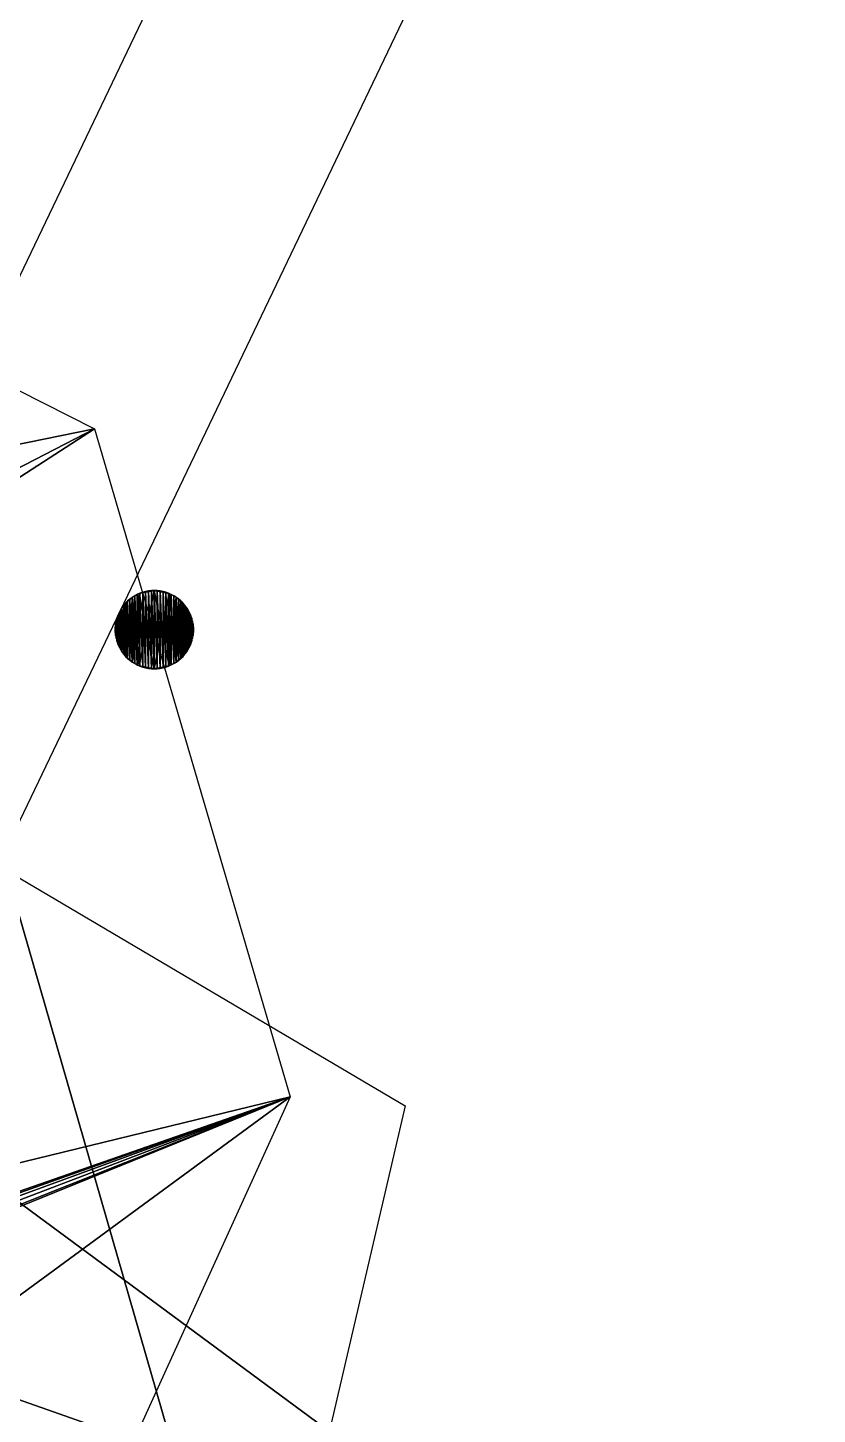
# Model space of a CAD drawing. Extents: x -1989 to 1557, y -2316 to 1157.
# Drawn here: x 246.5 to 296.9, y -1628 to -1539.5 of the extents above; entities that cross this region are included whole.
import ezdxf

# ---------------------------------------------------------------- set-up
doc = ezdxf.new("R2010")
doc.units = 0
doc.layers.get('0').update_dxf_attribs({"color": 13, "linetype": 'CONTINUOUS'})
doc.layers.add('COLUMN', color=5, linetype='CONTINUOUS')
doc.layers.add('SITE', color=250, linetype='CONTINUOUS')

# ---------------------------------------------------------------- blocks, each defined once
blk = doc.blocks.new('GROUP_66')
blk.add_polyline3d([(81.21, -81.21, -25.99), (56.77, -97.53, -31.21), (45.43, -148.78, -47.61), (32.85, -187.66, -60.05), (57.14, -218.94, -70.06), (96.09, -239.18, -76.54), (91.06, -293.93, -94.06), (124.01, -320.51, -102.56), (85.73, -361.78, -115.77), (25.83, -362.11, -115.88), (-37.99, -307.66, -98.45), (-19.87, -238.41, -76.29), (-26.15, -181.31, -58.02), (-50.26, -160.1, -51.23), (-84.36, -136.53, -43.69), (-69.09, -91.9, -29.41), (-72.34, -72.34, -23.15)])
mesh = blk.add_polyface()
corners = [(-11.59, -11.59, -3.71), (-69.09, -91.9, -29.41), (-72.34, -72.34, -23.15), (-50.26, -160.1, -51.23), (-26.15, -181.31, -58.02), (-19.87, -238.41, -76.29), (-84.36, -136.53, -43.69), (25.83, -362.11, -115.88), (-37.99, -307.66, -98.45), (-9.1, -14.6, -4.67), (-3.9, -13.73, -4.39), (0.93, -12.79, -4.09), (3.99, -8.35, -2.67), (5.71, -5.71, -1.83), (32.85, -187.66, -60.05), (56.77, -97.53, -31.21), (81.21, -81.21, -25.99), (45.43, -148.78, -47.61), (85.73, -361.78, -115.77), (57.14, -218.94, -70.06), (91.06, -293.93, -94.06), (96.09, -239.18, -76.54), (124.01, -320.51, -102.56)]
mesh.append_faces([[corners[k] for k in face] for face in [(0, 1, 2), (5, 7, 8), (15, 13, 16), (14, 15, 17), (20, 19, 21)]], dxfattribs={"vtx0": -1})
mesh.append_faces([[corners[k] for k in face] for face in [(3, 0, 4), (4, 0, 5)]], dxfattribs={"vtx0": -1, "vtx1": -1})
mesh.append_faces([[corners[k] for k in face] for face in [(1, 0, 3), (7, 5, 0), (7, 13, 14), (14, 13, 15), (18, 19, 20)]], dxfattribs={"vtx0": -1, "vtx1": -1, "vtx2": -1})
mesh.append_faces([[corners[k] for k in face] for face in [(7, 0, 9), (7, 9, 10), (7, 10, 11), (7, 11, 12), (7, 12, 13), (14, 18, 7), (18, 14, 19)]], dxfattribs={"vtx0": -1, "vtx2": -1})
mesh.append_faces([[corners[k] for k in face] for face in [(22, 18, 20)]], dxfattribs={"vtx1": -1})
mesh.append_faces([[corners[k] for k in face] for face in [(3, 6, 1)]], dxfattribs={"vtx2": -1})
blk = doc.blocks.new('GROUP_69')
mesh = blk.add_polyface()
corners = [(91.17, -91.17, -29.17), (42.59, -300.27, -96.09), (0, 0), (66.33, -275.29, -88.09), (95.34, -130.24, -41.68), (117.25, -276.6, -88.51), (122.31, -193.37, -61.88), (143.9, -238, -76.16), (-38.15, -76.92, -24.61), (-67.73, -67.73, -21.67), (-26.11, -128.84, -41.23), (-1.75, -353.81, -113.22), (47.07, -346.07, -110.74), (-48.27, -243.75, -78), (-51.08, -158.61, -50.76), (-41.11, -337.06, -107.86), (-58.28, -300.16, -96.05)]
mesh.append_faces([[corners[k] for k in face] for face in [(5, 6, 7), (2, 8, 9), (10, 13, 14)]], dxfattribs={"vtx0": -1})
mesh.append_faces([[corners[k] for k in face] for face in [(0, 1, 2), (1, 0, 3), (3, 4, 5), (8, 2, 10), (11, 2, 12), (12, 2, 1), (15, 10, 11)]], dxfattribs={"vtx0": -1, "vtx1": -1})
mesh.append_faces([[corners[k] for k in face] for face in [(10, 2, 11), (13, 10, 15)]], dxfattribs={"vtx0": -1, "vtx1": -1, "vtx2": -1})
mesh.append_faces([[corners[k] for k in face] for face in [(3, 0, 4), (5, 4, 6)]], dxfattribs={"vtx0": -1, "vtx2": -1})
mesh.append_faces([[corners[k] for k in face] for face in [(15, 16, 13)]], dxfattribs={"vtx2": -1})
blk = doc.blocks.new('GROUP_70')
blk.add_polyline3d([(97.56, -381, -121.92), (126.57, -350.48, -112.15), (153.63, -302.51, -96.8), (176.49, -296.86, -95), (187.91, -251.49, -80.48), (228.14, -228.14, -73)])
mesh = blk.add_polyface()
corners = [(6.49, -6.49, -2.08), (6.43, -65.93, -21.1), (5.06, -13.46, -4.31), (7.96, -53, -16.96), (12.88, -39.72, -12.71), (228.14, -228.14, -73), (24.58, -68.2, -21.82), (28.88, -79.76, -25.52), (36.96, -149.91, -47.97), (82.84, -187.13, -59.88), (148.29, -251.87, -80.6), (87.25, -273.02, -87.37), (97.56, -381, -121.92), (126.57, -350.48, -112.15), (150.06, -252.44, -80.78), (157.79, -254.94, -81.58), (187.91, -251.49, -80.48), (176.49, -296.86, -95), (153.63, -302.51, -96.8), (148.51, -251.99, -80.64), (149.17, -253, -80.96), (157.24, -260.09, -83.23), (72.61, -338.92, -108.45), (57.61, -307.2, -98.3), (73.88, -338.16, -108.21), (74.48, -339.86, -108.76), (51.08, -381, -121.92), (3.43, -340.96, -109.11), (69.87, -232.38, -74.36), (-13.77, -13.77, -4.41), (-112.68, -145.74, -46.64), (-119.49, -119.49, -38.24), (-73.43, -117.26, -37.52), (-30.19, -116.53, -37.29), (-13.23, -14.63, -4.68), (-7.28, -17.84, -5.71), (-4.16, -19.45, -6.22), (1.92, -15.58, -4.98), (14.42, -72.14, -23.08)]
mesh.append_faces([[corners[k] for k in face] for face in [(23, 26, 27), (29, 30, 31)]], dxfattribs={"vtx0": -1})
mesh.append_faces([[corners[k] for k in face] for face in [(0, 1, 2), (1, 0, 3), (3, 0, 4), (4, 5, 6), (6, 5, 7), (8, 5, 9), (12, 10, 13), (10, 5, 14), (14, 5, 15), (18, 21, 17), (11, 22, 23), (22, 11, 24), (24, 11, 25), (26, 22, 12), (30, 29, 32), (32, 29, 33), (33, 29, 8)]], dxfattribs={"vtx0": -1, "vtx1": -1})
mesh.append_faces([[corners[k] for k in face] for face in [(7, 5, 8), (9, 5, 10), (9, 10, 11), (11, 10, 12), (26, 23, 22), (12, 25, 11), (8, 34, 1)]], dxfattribs={"vtx0": -1, "vtx1": -1, "vtx2": -1})
mesh.append_faces([[corners[k] for k in face] for face in [(4, 0, 5), (15, 5, 16), (15, 16, 17), (10, 18, 13), (18, 10, 19), (18, 19, 20), (18, 20, 21), (17, 21, 15), (12, 22, 25), (8, 29, 34), (1, 34, 35), (1, 35, 36), (1, 36, 37), (1, 37, 2), (8, 1, 38), (8, 38, 7)]], dxfattribs={"vtx0": -1, "vtx2": -1})
mesh.append_faces([[corners[k] for k in face] for face in [(11, 28, 9)]], dxfattribs={"vtx2": -1})
blk = doc.blocks.new('GROUP_71')
mesh = blk.add_polyface()
corners = [(156.71, 156.71, -50.15), (6.15, 6.14, -1.97), (6.15, 6.15, -1.97), (17.3, 4.66, -5.54), (18.21, 3.5, -5.83), (24.75, -5.35, -7.92), (337.38, 57.24, -107.96), (295.05, 16.27, -94.42), (287.44, 100.57, -91.98), (18.77, -16.86, -6.01), (175.93, -175.93, -56.3), (17.65, -17.65, -5.65), (19.96, -15.99, -6.39), (24.23, -6.58, -7.75), (173.98, -74.81, -55.67), (195.79, -158.37, -62.65), (232.21, 158.62, -74.31), (259.9, -83.12, -83.17), (240.72, 116.55, -77.03), (275.99, -131.39, -88.32), (318.12, -203.49, -101.8), (363.39, -58.03, -116.28), (327.63, -231.06, -104.84), (349.39, -125.99, -111.81), (371.92, -224.39, -119.01)]
mesh.append_faces([[corners[k] for k in face] for face in [(0, 1, 2), (9, 10, 11), (10, 14, 15)]], dxfattribs={"vtx0": -1})
mesh.append_faces([[corners[k] for k in face] for face in [(1, 0, 3), (3, 0, 4), (4, 0, 5), (16, 14, 0), (14, 16, 17), (17, 8, 19), (19, 7, 20), (20, 21, 22)]], dxfattribs={"vtx0": -1, "vtx1": -1})
mesh.append_faces([[corners[k] for k in face] for face in [(10, 5, 0), (10, 0, 14), (19, 8, 7)]], dxfattribs={"vtx0": -1, "vtx1": -1, "vtx2": -1})
mesh.append_faces([[corners[k] for k in face] for face in [(10, 9, 12), (10, 12, 13), (10, 13, 5), (17, 16, 18), (17, 18, 8), (20, 7, 21), (22, 21, 23)]], dxfattribs={"vtx0": -1, "vtx2": -1})
mesh.append_faces([[corners[k] for k in face] for face in [(6, 7, 8), (24, 22, 23)]], dxfattribs={"vtx1": -1})
blk = doc.blocks.new('GROUP_62')
blk.add_polyline3d([(242.22, -242.22, -77.51), (234.89, -281.44, -90.06), (179.17, -288.17, -92.21), (120.18, -206.34, -66.03), (119.05, -176.34, -56.43), (52.96, -138.15, -44.21), (17.58, -60.84, -19.47), (-31.33, -69.66, -22.29), (-61.26, -61.26, -19.6)])
mesh = blk.add_polyface()
corners = [(-0.8, -0.8, -0.26), (-31.33, -69.66, -22.29), (-61.26, -61.26, -19.6), (17.58, -60.84, -19.47), (2.8, -4.47, -1.43), (3.07, -5.02, -1.61), (5.66, -5.66, -1.81), (111.33, -111.33, -35.62), (52.96, -138.15, -44.21), (111.28, -118.68, -37.98), (111.34, -118.62, -37.96), (111.84, -114.85, -36.75), (119.05, -176.34, -56.43), (117.17, -117.17, -37.49), (242.22, -242.22, -77.51), (120.18, -206.34, -66.03), (179.17, -288.17, -92.21), (234.89, -281.44, -90.06)]
mesh.append_faces([[corners[k] for k in face] for face in [(0, 1, 2), (10, 7, 11), (16, 14, 17)]], dxfattribs={"vtx0": -1})
mesh.append_faces([[corners[k] for k in face] for face in [(1, 0, 3), (3, 7, 8), (9, 7, 10), (12, 14, 15), (15, 14, 16)]], dxfattribs={"vtx0": -1, "vtx1": -1})
mesh.append_faces([[corners[k] for k in face] for face in [(8, 7, 9)]], dxfattribs={"vtx0": -1, "vtx1": -1, "vtx2": -1})
mesh.append_faces([[corners[k] for k in face] for face in [(3, 0, 4), (3, 4, 5), (3, 5, 6), (3, 6, 7), (9, 12, 8), (12, 9, 13), (12, 13, 14)]], dxfattribs={"vtx0": -1, "vtx2": -1})
blk = doc.blocks.new('GROUP_76')
at = {"color": 251}
for name, p, xscale, yscale, zscale, rotation in [('GROUP_66', (305.88, 305.7, 234.46), 1.000807358385662, 1.000807358385662, 1.000807358385662, 106), ('GROUP_62', (311.93, 305.08, 367.11), 1.000882994300637, 1.000882994300637, 1.000882994300637, 70)]:
    blk.add_blockref(name, p, dxfattribs=dict(at, xscale=xscale, yscale=yscale, zscale=zscale, rotation=rotation))
at = {"color": 55, "xscale": 1.00054936026497, "yscale": 1.00054936026497, "zscale": 1.00054936026497, "rotation": 83.00000000000001}
blk.add_blockref('GROUP_70', (304.36, 305.86, 201.3), dxfattribs=at)
at = {"color": 251, "rotation": 93.00000000000001}
blk.add_blockref('GROUP_69', (302.85, 306.01, 168.13), dxfattribs=at)
at = {"color": 55, "rotation": 349}
blk.add_blockref('GROUP_71', (301.33, 306.17, 134.97), dxfattribs=at)
blk = doc.blocks.new('GROUP_87')
at = {"zscale": 0.69}
blk.add_blockref('GROUP_76', (0, 0, 393.05), dxfattribs=at)
blk = doc.blocks.new('COMPONENT_22')
blk.add_blockref('GROUP_87', (-304.38, -304.58))
blk = doc.blocks.new('GROUP_1')
at = {"color": 7}
for p, q in [((394.521, 740.709, 190), (395.477, 740.899, 190)), ((394.521, 740.709), (395.477, 740.899)), ((394.521, 740.709, 190), (395.477, 740.899)), ((394.921, 740.837), (394.74, 740.788)), ((395.105, 740.871), (394.921, 740.837)), ((395.29, 740.892), (395.105, 740.871)), ((395.477, 740.899), (395.29, 740.892)), ((395.477, 740.899), (395.477, 740.899, 190)), ((395.477, 740.899, 190), (396.434, 740.709)), ((395.477, 740.899, 190), (396.434, 740.709, 190)), ((395.477, 740.899), (396.434, 740.709)), ((395.664, 740.892), (395.477, 740.899)), ((395.85, 740.871), (395.664, 740.892)), ((396.034, 740.837), (395.85, 740.871)), ((396.214, 740.788), (396.034, 740.837)), ((393.398, 739.788, 190), (393.709, 740.167, 190)), ((393.398, 739.788, 190), (393.709, 740.167)), ((393.398, 739.788), (393.709, 740.167)), ((393.523, 739.958), (393.412, 739.807)), ((393.645, 740.1), (393.523, 739.958)), ((393.777, 740.232), (393.645, 740.1)), ((393.709, 740.167, 190), (394.088, 740.478, 190)), ((393.709, 740.167), (394.088, 740.478)), ((393.709, 740.167, 190), (394.088, 740.478)), ((393.709, 740.167), (393.709, 740.167, 190)), ((393.918, 740.354), (393.777, 740.232)), ((394.069, 740.465), (393.918, 740.354)), ((394.227, 740.564), (394.069, 740.465)), ((394.088, 740.478, 190), (394.521, 740.709, 190)), ((394.088, 740.478), (394.521, 740.709)), ((394.088, 740.478, 190), (394.521, 740.709)), ((394.088, 740.478), (394.088, 740.478, 190)), ((394.392, 740.652), (394.227, 740.564)), ((394.564, 740.726), (394.392, 740.652)), ((394.521, 740.709), (394.521, 740.709, 190)), ((394.74, 740.788), (394.564, 740.726)), ((396.391, 740.726), (396.214, 740.788)), ((396.562, 740.652), (396.391, 740.726)), ((396.434, 740.709, 190), (396.866, 740.478, 190)), ((396.434, 740.709), (396.866, 740.478)), ((396.434, 740.709), (396.434, 740.709, 190)), ((396.434, 740.709, 190), (396.866, 740.478)), ((396.727, 740.564), (396.562, 740.652)), ((396.885, 740.465), (396.727, 740.564)), ((396.866, 740.478, 190), (397.245, 740.167)), ((396.866, 740.478, 190), (397.245, 740.167, 190)), ((396.866, 740.478), (397.245, 740.167)), ((396.866, 740.478), (396.866, 740.478, 190)), ((397.036, 740.354), (396.885, 740.465)), ((397.178, 740.232), (397.036, 740.354)), ((397.31, 740.1), (397.178, 740.232)), ((397.245, 740.167), (397.245, 740.167, 190)), ((397.245, 740.167, 190), (397.556, 739.788)), ((397.245, 740.167, 190), (397.556, 739.788, 190)), ((397.245, 740.167), (397.556, 739.788)), ((397.432, 739.958), (397.31, 740.1)), ((397.543, 739.807), (397.432, 739.958)), ((392.977, 738.399, 190), (393.167, 739.356)), ((392.977, 738.399, 190), (393.167, 739.356, 190)), ((392.977, 738.399), (393.167, 739.356)), ((393.088, 739.136), (393.04, 738.956)), ((393.15, 739.313), (393.088, 739.136)), ((393.225, 739.484), (393.15, 739.313)), ((393.167, 739.356, 190), (393.398, 739.788, 190)), ((393.167, 739.356, 190), (393.398, 739.788)), ((393.167, 739.356), (393.398, 739.788)), ((393.167, 739.356), (393.167, 739.356, 190)), ((393.312, 739.649), (393.225, 739.484)), ((393.412, 739.807), (393.312, 739.649)), ((393.398, 739.788), (393.398, 739.788, 190)), ((397.642, 739.649), (397.543, 739.807)), ((397.556, 739.788), (397.556, 739.788, 190)), ((397.556, 739.788, 190), (397.787, 739.356)), ((397.556, 739.788, 190), (397.787, 739.356, 190)), ((397.556, 739.788), (397.787, 739.356)), ((397.73, 739.484), (397.642, 739.649)), ((397.804, 739.313), (397.73, 739.484)), ((397.787, 739.356), (397.787, 739.356, 190)), ((397.787, 739.356, 190), (397.977, 738.399)), ((397.787, 739.356, 190), (397.977, 738.399, 190)), ((397.787, 739.356), (397.977, 738.399)), ((397.866, 739.136), (397.804, 739.313)), ((397.914, 738.956), (397.866, 739.136)), ((392.984, 738.586), (392.977, 738.399)), ((392.977, 738.399), (392.977, 738.399, 190)), ((393.167, 737.443, 190), (392.977, 738.399, 190)), ((393.167, 737.443, 190), (392.977, 738.399)), ((392.977, 738.399), (392.984, 738.212)), ((393.167, 737.443), (392.977, 738.399)), ((393.005, 738.772), (392.984, 738.586)), ((392.984, 738.212), (393.005, 738.027)), ((393.04, 738.956), (393.005, 738.772)), ((397.977, 738.399, 190), (397.787, 737.443, 190)), ((397.977, 738.399), (397.787, 737.443)), ((397.977, 738.399, 190), (397.787, 737.443)), ((397.949, 738.772), (397.914, 738.956)), ((397.97, 738.586), (397.949, 738.772)), ((397.949, 738.027), (397.97, 738.212)), ((397.977, 738.399), (397.97, 738.586)), ((397.97, 738.212), (397.977, 738.399)), ((397.977, 738.399), (397.977, 738.399, 190)), ((393.005, 738.027), (393.04, 737.843)), ((393.04, 737.843), (393.088, 737.662)), ((393.088, 737.662), (393.15, 737.486)), ((393.15, 737.486), (393.225, 737.315)), ((393.398, 737.01, 190), (393.167, 737.443, 190)), ((393.398, 737.01, 190), (393.167, 737.443)), ((393.167, 737.443), (393.167, 737.443, 190)), ((393.398, 737.01), (393.167, 737.443)), ((393.225, 737.315), (393.312, 737.149)), ((397.787, 737.443, 190), (397.556, 737.01, 190)), ((397.787, 737.443, 190), (397.556, 737.01)), ((397.787, 737.443), (397.556, 737.01)), ((397.642, 737.149), (397.73, 737.315)), ((397.73, 737.315), (397.804, 737.486)), ((397.787, 737.443), (397.787, 737.443, 190)), ((397.804, 737.486), (397.866, 737.662)), ((397.866, 737.662), (397.914, 737.843)), ((397.914, 737.843), (397.949, 738.027)), ((393.312, 737.149), (393.412, 736.991)), ((393.709, 736.631, 190), (393.398, 737.01, 190)), ((393.709, 736.631, 190), (393.398, 737.01)), ((393.398, 737.01), (393.398, 737.01, 190)), ((393.709, 736.631), (393.398, 737.01)), ((393.412, 736.991), (393.523, 736.84)), ((393.523, 736.84), (393.645, 736.699)), ((393.645, 736.699), (393.777, 736.567)), ((394.088, 736.321, 190), (393.709, 736.631, 190)), ((393.709, 736.631), (393.709, 736.631, 190)), ((394.088, 736.321, 190), (393.709, 736.631)), ((394.088, 736.321), (393.709, 736.631)), ((393.777, 736.567), (393.918, 736.445)), ((393.918, 736.445), (394.069, 736.334)), ((397.245, 736.631, 190), (396.866, 736.321, 190)), ((397.245, 736.631, 190), (396.866, 736.321)), ((397.245, 736.631), (396.866, 736.321)), ((396.885, 736.334), (397.036, 736.445)), ((397.036, 736.445), (397.178, 736.567)), ((397.178, 736.567), (397.31, 736.699)), ((397.556, 737.01, 190), (397.245, 736.631, 190)), ((397.556, 737.01, 190), (397.245, 736.631)), ((397.556, 737.01), (397.245, 736.631)), ((397.245, 736.631), (397.245, 736.631, 190)), ((397.31, 736.699), (397.432, 736.84)), ((397.432, 736.84), (397.543, 736.991)), ((397.543, 736.991), (397.642, 737.149)), ((397.556, 737.01), (397.556, 737.01, 190)), ((394.069, 736.334), (394.227, 736.234)), ((394.521, 736.089, 190), (394.088, 736.321, 190)), ((394.521, 736.089, 190), (394.088, 736.321)), ((394.088, 736.321), (394.088, 736.321, 190)), ((394.521, 736.089), (394.088, 736.321)), ((394.227, 736.234), (394.392, 736.147)), ((394.392, 736.147), (394.564, 736.072)), ((395.477, 735.899, 190), (394.521, 736.089, 190)), ((395.477, 735.899, 190), (394.521, 736.089)), ((394.521, 736.089), (394.521, 736.089, 190)), ((395.477, 735.899), (394.521, 736.089)), ((394.564, 736.072), (394.74, 736.01)), ((394.74, 736.01), (394.921, 735.962)), ((394.921, 735.962), (395.105, 735.927)), ((395.105, 735.927), (395.29, 735.906)), ((395.29, 735.906), (395.477, 735.899)), ((396.434, 736.089, 190), (395.477, 735.899, 190)), ((396.434, 736.089, 190), (395.477, 735.899)), ((396.434, 736.089), (395.477, 735.899)), ((395.477, 735.899), (395.664, 735.906)), ((395.477, 735.899), (395.477, 735.899, 190)), ((395.664, 735.906), (395.85, 735.927)), ((395.85, 735.927), (396.034, 735.962)), ((396.034, 735.962), (396.214, 736.01)), ((396.214, 736.01), (396.391, 736.072)), ((396.391, 736.072), (396.562, 736.147)), ((396.866, 736.321, 190), (396.434, 736.089, 190)), ((396.866, 736.321, 190), (396.434, 736.089)), ((396.866, 736.321), (396.434, 736.089)), ((396.434, 736.089), (396.434, 736.089, 190)), ((396.562, 736.147), (396.727, 736.234)), ((396.727, 736.234), (396.885, 736.334)), ((396.866, 736.321), (396.866, 736.321, 190))]:
    blk.add_line(p, q, dxfattribs=at)
at = {"layer": 'COLUMN', "color": 7}
blk.add_polyline3d([(397.977, 738.399, 0), (397.899, 739.021, 0), (397.668, 739.604, 0), (397.3, 740.111, 0), (396.817, 740.51, 0), (396.25, 740.777, 0), (395.634, 740.894, 0), (395.009, 740.855, 0), (394.413, 740.661, 0), (393.884, 740.326, 0), (393.455, 739.869, 0), (393.153, 739.32, 0), (392.997, 738.713, 0), (392.997, 738.086, 0), (393.153, 737.479, 0), (393.455, 736.93, 0), (393.884, 736.473, 0), (394.413, 736.137, 0), (395.009, 735.944, 0), (395.634, 735.904, 0), (396.25, 736.022, 0), (396.817, 736.288, 0), (397.3, 736.688, 0), (397.668, 737.195, 0), (397.899, 737.778, 0), (397.977, 738.399, 0)], close=True, dxfattribs=at)
at = {"layer": 'SITE', "color": 7}
for points in [[(1683.975, 3473.09, 0), (36.014, 27.353, 0)], [(1697.507, 3466.618, 0), (49.546, 20.881, 0)]]:
    blk.add_polyline3d(points, dxfattribs=at)
at = {"layer": 'COLUMN', "color": 7}
mesh = blk.add_polyface(dxfattribs=at)
corners = [(393.167, 739.356), (393.167, 737.443), (392.977, 738.399), (393.398, 739.788), (393.398, 737.01), (393.709, 740.167), (393.709, 736.631), (394.088, 740.478), (394.088, 736.321), (394.521, 740.709), (394.521, 736.089), (395.477, 740.899), (395.477, 735.899), (396.434, 740.709), (396.434, 736.089), (396.866, 740.478), (396.866, 736.321), (397.245, 740.167), (397.245, 736.631), (397.556, 739.788), (397.556, 737.01), (397.787, 739.356), (397.787, 737.443), (397.977, 738.399)]
mesh.append_faces([[corners[k] for k in face] for face in [(0, 1, 2), (22, 21, 23)]], dxfattribs={"vtx0": -1, "color": 7})
mesh.append_faces([[corners[k] for k in face] for face in [(1, 3, 4), (4, 5, 6), (6, 7, 8), (8, 9, 10), (10, 11, 12), (12, 13, 14), (14, 15, 16), (16, 17, 18), (18, 19, 20), (20, 21, 22)]], dxfattribs={"vtx0": -1, "vtx1": -1, "color": 7})
mesh.append_faces([[corners[k] for k in face] for face in [(1, 0, 3), (4, 3, 5), (6, 5, 7), (8, 7, 9), (10, 9, 11), (12, 11, 13), (14, 13, 15), (16, 15, 17), (18, 17, 19), (20, 19, 21)]], dxfattribs={"vtx0": -1, "vtx2": -1, "color": 7})
mesh = blk.add_polyface(dxfattribs=at)
corners = [(393.167, 737.443, 190), (393.167, 739.356, 190), (392.977, 738.399, 190), (393.398, 737.01, 190), (393.398, 739.788, 190), (393.709, 736.631, 190), (393.709, 740.167, 190), (394.088, 736.321, 190), (394.088, 740.478, 190), (394.521, 736.089, 190), (394.521, 740.709, 190), (395.477, 735.899, 190), (395.477, 740.899, 190), (396.434, 736.089, 190), (396.434, 740.709, 190), (396.866, 736.321, 190), (396.866, 740.478, 190), (397.245, 736.631, 190), (397.245, 740.167, 190), (397.556, 737.01, 190), (397.556, 739.788, 190), (397.787, 737.443, 190), (397.787, 739.356, 190), (397.977, 738.399, 190)]
mesh.append_faces([[corners[k] for k in face] for face in [(0, 1, 2), (22, 21, 23)]], dxfattribs={"vtx0": -1, "color": 7})
mesh.append_faces([[corners[k] for k in face] for face in [(1, 3, 4), (4, 5, 6), (6, 7, 8), (8, 9, 10), (10, 11, 12), (12, 13, 14), (14, 15, 16), (16, 17, 18), (18, 19, 20), (20, 21, 22)]], dxfattribs={"vtx0": -1, "vtx1": -1, "color": 7})
mesh.append_faces([[corners[k] for k in face] for face in [(1, 0, 3), (4, 3, 5), (6, 5, 7), (8, 7, 9), (10, 9, 11), (12, 11, 13), (14, 13, 15), (16, 15, 17), (18, 17, 19), (20, 19, 21)]], dxfattribs={"vtx0": -1, "vtx2": -1, "color": 7})
mesh = blk.add_polyface(dxfattribs=at)
corners = [(392.984, 738.212), (392.984, 738.586), (392.977, 738.399), (393.005, 738.027), (393.005, 738.772), (393.04, 737.843), (393.04, 738.956), (393.088, 737.662), (393.088, 739.136), (393.15, 737.486), (393.15, 739.313), (393.225, 737.315), (393.225, 739.484), (393.312, 737.149), (393.312, 739.649), (393.412, 736.991), (393.412, 739.807), (393.523, 736.84), (393.523, 739.958), (393.645, 736.699), (393.645, 740.1), (393.777, 736.567), (393.777, 740.232), (393.918, 736.445), (393.918, 740.354), (394.069, 736.334), (394.069, 740.465), (394.227, 736.234), (394.227, 740.564), (394.392, 736.147), (394.392, 740.652), (394.564, 736.072), (394.564, 740.726), (394.74, 736.01), (394.74, 740.788), (394.921, 735.962), (394.921, 740.837), (395.105, 735.927), (395.105, 740.871), (395.29, 735.906), (395.29, 740.892), (395.477, 735.899), (395.477, 740.899), (395.664, 735.906), (395.664, 740.892), (395.85, 735.927), (395.85, 740.871), (396.034, 735.962), (396.034, 740.837), (396.214, 736.01), (396.214, 740.788), (396.391, 736.072), (396.391, 740.726), (396.562, 736.147), (396.562, 740.652), (396.727, 736.234), (396.727, 740.564), (396.885, 736.334), (396.885, 740.465), (397.036, 736.445), (397.036, 740.354), (397.178, 736.567), (397.178, 740.232), (397.31, 736.699), (397.31, 740.1), (397.432, 736.84), (397.432, 739.958), (397.543, 736.991), (397.543, 739.807), (397.642, 737.149), (397.642, 739.649), (397.73, 737.315), (397.73, 739.484), (397.804, 737.486), (397.804, 739.313), (397.866, 737.662), (397.866, 739.136), (397.914, 737.843), (397.914, 738.956), (397.949, 738.027), (397.949, 738.772), (397.97, 738.212), (397.97, 738.586), (397.977, 738.399)]
mesh.append_faces([[corners[k] for k in face] for face in [(0, 1, 2), (82, 81, 83)]], dxfattribs={"vtx0": -1, "color": 7})
mesh.append_faces([[corners[k] for k in face] for face in [(1, 3, 4), (4, 5, 6), (6, 7, 8), (8, 9, 10), (10, 11, 12), (12, 13, 14), (14, 15, 16), (16, 17, 18), (18, 19, 20), (20, 21, 22), (22, 23, 24), (24, 25, 26), (26, 27, 28), (28, 29, 30), (30, 31, 32), (32, 33, 34), (34, 35, 36), (36, 37, 38), (38, 39, 40), (40, 41, 42), (42, 43, 44), (44, 45, 46), (46, 47, 48), (48, 49, 50), (50, 51, 52), (52, 53, 54), (54, 55, 56), (56, 57, 58), (58, 59, 60), (60, 61, 62), (62, 63, 64), (64, 65, 66), (66, 67, 68), (68, 69, 70), (70, 71, 72), (72, 73, 74), (74, 75, 76), (76, 77, 78), (78, 79, 80), (80, 81, 82)]], dxfattribs={"vtx0": -1, "vtx1": -1, "color": 7})
mesh.append_faces([[corners[k] for k in face] for face in [(1, 0, 3), (4, 3, 5), (6, 5, 7), (8, 7, 9), (10, 9, 11), (12, 11, 13), (14, 13, 15), (16, 15, 17), (18, 17, 19), (20, 19, 21), (22, 21, 23), (24, 23, 25), (26, 25, 27), (28, 27, 29), (30, 29, 31), (32, 31, 33), (34, 33, 35), (36, 35, 37), (38, 37, 39), (40, 39, 41), (42, 41, 43), (44, 43, 45), (46, 45, 47), (48, 47, 49), (50, 49, 51), (52, 51, 53), (54, 53, 55), (56, 55, 57), (58, 57, 59), (60, 59, 61), (62, 61, 63), (64, 63, 65), (66, 65, 67), (68, 67, 69), (70, 69, 71), (72, 71, 73), (74, 73, 75), (76, 75, 77), (78, 77, 79), (80, 79, 81)]], dxfattribs={"vtx0": -1, "vtx2": -1, "color": 7})
mesh = blk.add_polyface(dxfattribs=at)
corners = [(394.521, 740.709, 190), (395.477, 740.899), (394.521, 740.709)]
mesh.append_faces([[corners[k] for k in face] for face in [(0, 1, 2)]], dxfattribs={"color": 7})
mesh = blk.add_polyface(dxfattribs=at)
corners = [(395.477, 740.899, 190), (395.477, 740.899), (394.521, 740.709, 190)]
mesh.append_faces([[corners[k] for k in face] for face in [(0, 1, 2)]], dxfattribs={"color": 7})
mesh = blk.add_polyface(dxfattribs=at)
corners = [(395.477, 740.899, 190), (396.434, 740.709), (395.477, 740.899)]
mesh.append_faces([[corners[k] for k in face] for face in [(0, 1, 2)]], dxfattribs={"color": 7})
mesh = blk.add_polyface(dxfattribs=at)
corners = [(396.434, 740.709, 190), (396.434, 740.709), (395.477, 740.899, 190)]
mesh.append_faces([[corners[k] for k in face] for face in [(0, 1, 2)]], dxfattribs={"color": 7})
mesh = blk.add_polyface(dxfattribs=at)
corners = [(393.709, 740.167), (393.398, 739.788), (393.398, 739.788, 190)]
mesh.append_faces([[corners[k] for k in face] for face in [(0, 1, 2)]], dxfattribs={"color": 7})
mesh = blk.add_polyface(dxfattribs=at)
corners = [(393.709, 740.167), (393.398, 739.788, 190), (393.709, 740.167, 190)]
mesh.append_faces([[corners[k] for k in face] for face in [(0, 1, 2)]], dxfattribs={"color": 7})
mesh = blk.add_polyface(dxfattribs=at)
corners = [(393.709, 740.167, 190), (394.088, 740.478), (393.709, 740.167)]
mesh.append_faces([[corners[k] for k in face] for face in [(0, 1, 2)]], dxfattribs={"color": 7})
mesh = blk.add_polyface(dxfattribs=at)
corners = [(394.088, 740.478, 190), (394.088, 740.478), (393.709, 740.167, 190)]
mesh.append_faces([[corners[k] for k in face] for face in [(0, 1, 2)]], dxfattribs={"color": 7})
mesh = blk.add_polyface(dxfattribs=at)
corners = [(394.088, 740.478, 190), (394.521, 740.709), (394.088, 740.478)]
mesh.append_faces([[corners[k] for k in face] for face in [(0, 1, 2)]], dxfattribs={"color": 7})
mesh = blk.add_polyface(dxfattribs=at)
corners = [(394.521, 740.709, 190), (394.521, 740.709), (394.088, 740.478, 190)]
mesh.append_faces([[corners[k] for k in face] for face in [(0, 1, 2)]], dxfattribs={"color": 7})
mesh = blk.add_polyface(dxfattribs=at)
corners = [(396.434, 740.709, 190), (396.866, 740.478), (396.434, 740.709)]
mesh.append_faces([[corners[k] for k in face] for face in [(0, 1, 2)]], dxfattribs={"color": 7})
mesh = blk.add_polyface(dxfattribs=at)
corners = [(396.866, 740.478, 190), (396.866, 740.478), (396.434, 740.709, 190)]
mesh.append_faces([[corners[k] for k in face] for face in [(0, 1, 2)]], dxfattribs={"color": 7})
mesh = blk.add_polyface(dxfattribs=at)
corners = [(396.866, 740.478, 190), (397.245, 740.167), (396.866, 740.478)]
mesh.append_faces([[corners[k] for k in face] for face in [(0, 1, 2)]], dxfattribs={"color": 7})
mesh = blk.add_polyface(dxfattribs=at)
corners = [(397.245, 740.167, 190), (397.245, 740.167), (396.866, 740.478, 190)]
mesh.append_faces([[corners[k] for k in face] for face in [(0, 1, 2)]], dxfattribs={"color": 7})
mesh = blk.add_polyface(dxfattribs=at)
corners = [(397.245, 740.167, 190), (397.556, 739.788), (397.245, 740.167)]
mesh.append_faces([[corners[k] for k in face] for face in [(0, 1, 2)]], dxfattribs={"color": 7})
mesh = blk.add_polyface(dxfattribs=at)
corners = [(397.245, 740.167, 190), (397.556, 739.788, 190), (397.556, 739.788)]
mesh.append_faces([[corners[k] for k in face] for face in [(0, 1, 2)]], dxfattribs={"color": 7})
mesh = blk.add_polyface(dxfattribs=at)
corners = [(393.167, 739.356), (392.977, 738.399), (392.977, 738.399, 190)]
mesh.append_faces([[corners[k] for k in face] for face in [(0, 1, 2)]], dxfattribs={"color": 7})
mesh = blk.add_polyface(dxfattribs=at)
corners = [(393.167, 739.356), (392.977, 738.399, 190), (393.167, 739.356, 190)]
mesh.append_faces([[corners[k] for k in face] for face in [(0, 1, 2)]], dxfattribs={"color": 7})
mesh = blk.add_polyface(dxfattribs=at)
corners = [(393.398, 739.788), (393.167, 739.356), (393.167, 739.356, 190)]
mesh.append_faces([[corners[k] for k in face] for face in [(0, 1, 2)]], dxfattribs={"color": 7})
mesh = blk.add_polyface(dxfattribs=at)
corners = [(393.398, 739.788), (393.167, 739.356, 190), (393.398, 739.788, 190)]
mesh.append_faces([[corners[k] for k in face] for face in [(0, 1, 2)]], dxfattribs={"color": 7})
mesh = blk.add_polyface(dxfattribs=at)
corners = [(397.556, 739.788, 190), (397.787, 739.356), (397.556, 739.788)]
mesh.append_faces([[corners[k] for k in face] for face in [(0, 1, 2)]], dxfattribs={"color": 7})
mesh = blk.add_polyface(dxfattribs=at)
corners = [(397.556, 739.788, 190), (397.787, 739.356, 190), (397.787, 739.356)]
mesh.append_faces([[corners[k] for k in face] for face in [(0, 1, 2)]], dxfattribs={"color": 7})
mesh = blk.add_polyface(dxfattribs=at)
corners = [(397.787, 739.356, 190), (397.977, 738.399), (397.787, 739.356)]
mesh.append_faces([[corners[k] for k in face] for face in [(0, 1, 2)]], dxfattribs={"color": 7})
mesh = blk.add_polyface(dxfattribs=at)
corners = [(397.787, 739.356, 190), (397.977, 738.399, 190), (397.977, 738.399)]
mesh.append_faces([[corners[k] for k in face] for face in [(0, 1, 2)]], dxfattribs={"color": 7})
mesh = blk.add_polyface(dxfattribs=at)
corners = [(392.977, 738.399), (393.167, 737.443), (393.167, 737.443, 190)]
mesh.append_faces([[corners[k] for k in face] for face in [(0, 1, 2)]], dxfattribs={"color": 7})
mesh = blk.add_polyface(dxfattribs=at)
corners = [(392.977, 738.399), (393.167, 737.443, 190), (392.977, 738.399, 190)]
mesh.append_faces([[corners[k] for k in face] for face in [(0, 1, 2)]], dxfattribs={"color": 7})
mesh = blk.add_polyface(dxfattribs=at)
corners = [(397.977, 738.399, 190), (397.787, 737.443), (397.977, 738.399)]
mesh.append_faces([[corners[k] for k in face] for face in [(0, 1, 2)]], dxfattribs={"color": 7})
mesh = blk.add_polyface(dxfattribs=at)
corners = [(397.977, 738.399, 190), (397.787, 737.443, 190), (397.787, 737.443)]
mesh.append_faces([[corners[k] for k in face] for face in [(0, 1, 2)]], dxfattribs={"color": 7})
mesh = blk.add_polyface(dxfattribs=at)
corners = [(393.167, 737.443), (393.398, 737.01), (393.398, 737.01, 190)]
mesh.append_faces([[corners[k] for k in face] for face in [(0, 1, 2)]], dxfattribs={"color": 7})
mesh = blk.add_polyface(dxfattribs=at)
corners = [(393.167, 737.443), (393.398, 737.01, 190), (393.167, 737.443, 190)]
mesh.append_faces([[corners[k] for k in face] for face in [(0, 1, 2)]], dxfattribs={"color": 7})
mesh = blk.add_polyface(dxfattribs=at)
corners = [(397.787, 737.443, 190), (397.556, 737.01), (397.787, 737.443)]
mesh.append_faces([[corners[k] for k in face] for face in [(0, 1, 2)]], dxfattribs={"color": 7})
mesh = blk.add_polyface(dxfattribs=at)
corners = [(397.787, 737.443, 190), (397.556, 737.01, 190), (397.556, 737.01)]
mesh.append_faces([[corners[k] for k in face] for face in [(0, 1, 2)]], dxfattribs={"color": 7})
mesh = blk.add_polyface(dxfattribs=at)
corners = [(393.398, 737.01), (393.709, 736.631), (393.709, 736.631, 190)]
mesh.append_faces([[corners[k] for k in face] for face in [(0, 1, 2)]], dxfattribs={"color": 7})
mesh = blk.add_polyface(dxfattribs=at)
corners = [(393.398, 737.01), (393.709, 736.631, 190), (393.398, 737.01, 190)]
mesh.append_faces([[corners[k] for k in face] for face in [(0, 1, 2)]], dxfattribs={"color": 7})
mesh = blk.add_polyface(dxfattribs=at)
corners = [(394.088, 736.321, 190), (393.709, 736.631), (394.088, 736.321)]
mesh.append_faces([[corners[k] for k in face] for face in [(0, 1, 2)]], dxfattribs={"color": 7})
mesh = blk.add_polyface(dxfattribs=at)
corners = [(393.709, 736.631, 190), (393.709, 736.631), (394.088, 736.321, 190)]
mesh.append_faces([[corners[k] for k in face] for face in [(0, 1, 2)]], dxfattribs={"color": 7})
mesh = blk.add_polyface(dxfattribs=at)
corners = [(397.245, 736.631, 190), (396.866, 736.321), (397.245, 736.631)]
mesh.append_faces([[corners[k] for k in face] for face in [(0, 1, 2)]], dxfattribs={"color": 7})
mesh = blk.add_polyface(dxfattribs=at)
corners = [(396.866, 736.321, 190), (396.866, 736.321), (397.245, 736.631, 190)]
mesh.append_faces([[corners[k] for k in face] for face in [(0, 1, 2)]], dxfattribs={"color": 7})
mesh = blk.add_polyface(dxfattribs=at)
corners = [(397.556, 737.01, 190), (397.245, 736.631), (397.556, 737.01)]
mesh.append_faces([[corners[k] for k in face] for face in [(0, 1, 2)]], dxfattribs={"color": 7})
mesh = blk.add_polyface(dxfattribs=at)
corners = [(397.556, 737.01, 190), (397.245, 736.631, 190), (397.245, 736.631)]
mesh.append_faces([[corners[k] for k in face] for face in [(0, 1, 2)]], dxfattribs={"color": 7})
mesh = blk.add_polyface(dxfattribs=at)
corners = [(394.521, 736.089, 190), (394.088, 736.321), (394.521, 736.089)]
mesh.append_faces([[corners[k] for k in face] for face in [(0, 1, 2)]], dxfattribs={"color": 7})
mesh = blk.add_polyface(dxfattribs=at)
corners = [(394.088, 736.321, 190), (394.088, 736.321), (394.521, 736.089, 190)]
mesh.append_faces([[corners[k] for k in face] for face in [(0, 1, 2)]], dxfattribs={"color": 7})
mesh = blk.add_polyface(dxfattribs=at)
corners = [(395.477, 735.899, 190), (394.521, 736.089), (395.477, 735.899)]
mesh.append_faces([[corners[k] for k in face] for face in [(0, 1, 2)]], dxfattribs={"color": 7})
mesh = blk.add_polyface(dxfattribs=at)
corners = [(394.521, 736.089, 190), (394.521, 736.089), (395.477, 735.899, 190)]
mesh.append_faces([[corners[k] for k in face] for face in [(0, 1, 2)]], dxfattribs={"color": 7})
mesh = blk.add_polyface(dxfattribs=at)
corners = [(396.434, 736.089, 190), (395.477, 735.899), (396.434, 736.089)]
mesh.append_faces([[corners[k] for k in face] for face in [(0, 1, 2)]], dxfattribs={"color": 7})
mesh = blk.add_polyface(dxfattribs=at)
corners = [(395.477, 735.899, 190), (395.477, 735.899), (396.434, 736.089, 190)]
mesh.append_faces([[corners[k] for k in face] for face in [(0, 1, 2)]], dxfattribs={"color": 7})
mesh = blk.add_polyface(dxfattribs=at)
corners = [(396.866, 736.321, 190), (396.434, 736.089), (396.866, 736.321)]
mesh.append_faces([[corners[k] for k in face] for face in [(0, 1, 2)]], dxfattribs={"color": 7})
mesh = blk.add_polyface(dxfattribs=at)
corners = [(396.434, 736.089, 190), (396.434, 736.089), (396.866, 736.321, 190)]
mesh.append_faces([[corners[k] for k in face] for face in [(0, 1, 2)]], dxfattribs={"color": 7})

msp = doc.modelspace()

# ---------------------------------------------------------------- block references
at = {"color": 7}
msp.add_blockref('GROUP_1', (-140.867, -2316.287), dxfattribs=at)
at = {"xscale": 0.7409999999999995, "yscale": 0.7409999999999995, "zscale": 0.7409999999999995}
msp.add_blockref('COMPONENT_22', (9.308, -1700.971, -0.132), dxfattribs=at)

doc.saveas('drawing.dxf')
